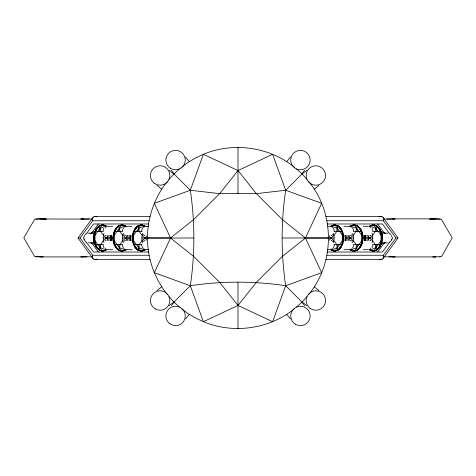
<?xml version="1.0" encoding="UTF-8"?>
<svg xmlns="http://www.w3.org/2000/svg" width="476" height="476" viewBox="0 0 476 476"><rect width="100%" height="100%" fill="white"/><g stroke="black" fill="none" stroke-linecap="round" stroke-linejoin="round"><path stroke-width="0.71" d="M102.852 250.941C100.359 250.935 97.949 249.335 96.789 247.157L96.206 247.157C94.474 241.177 94.474 234.823 96.206 228.843C98.336 225.315 103.482 223.631 106.767 226.588L104.101 225.309L102.269 225.059L94.926 235.37L93.796 237.994C92.647 244.64 99.787 254.821 106.767 249.412L104.101 250.691L102.269 250.941L94.926 240.63L93.796 238.006L94.343 233.044L96.206 228.843L96.789 228.843C97.949 226.665 100.359 225.065 102.852 225.059M104.018 233.276C102.959 236.257 102.959 239.743 104.018 242.724M122.159 250.941C119.66 250.935 117.251 249.335 116.096 247.157L115.513 247.157C113.776 241.177 113.776 234.823 115.513 228.843C117.643 225.315 122.784 223.631 126.075 226.588L123.403 225.309L121.576 225.059L114.234 235.37L113.098 237.994C111.949 244.64 119.095 254.821 126.075 249.412L123.403 250.691L121.576 250.941L114.234 240.63L113.098 238.006L113.651 233.044L115.513 228.843L116.096 228.843C117.251 226.665 119.66 225.065 122.159 225.059M123.32 233.276C122.261 236.257 122.261 239.743 123.32 242.724M132.875 233.752L132.405 237.994L133.542 240.63L140.884 250.941L142.711 250.691L145.382 249.412C142.092 252.369 136.951 250.685 134.821 247.157C133.084 241.177 133.084 234.823 134.821 228.843C136.951 225.315 142.092 223.631 145.382 226.588L142.711 225.309L140.884 225.059L133.542 235.37L132.405 237.994L132.875 242.248M142.627 233.276C141.568 236.257 141.568 239.743 142.627 242.724M294.233 308.93C269.172 329.219 233.079 334.17 203.383 321.699L190.323 285.731C195.041 254.125 195.041 221.875 190.323 190.269L203.383 154.301C233.079 141.83 269.172 146.781 294.233 167.07M141.943 238L170.539 237.964L193.661 219.603L219.656 193.637L238 170.551L272.617 154.301L285.677 190.269C280.959 221.875 280.959 254.125 285.677 285.731L272.617 321.699L238 305.449L219.656 282.363L193.661 256.397L170.539 238.036L147.423 238C147.5 217.722 154.432 197.528 167.13 181.689M333.373 242.724C334.432 239.743 334.432 236.257 333.373 233.276M343.125 242.248L343.595 238.006L342.458 235.37L335.116 225.059L333.289 225.309L330.618 226.588C333.908 223.631 339.049 225.315 341.179 228.843C342.916 234.823 342.916 241.177 341.179 247.157C339.049 250.685 333.908 252.369 330.618 249.412L333.289 250.691L335.116 250.941L342.458 240.63L343.595 238.006L343.125 233.752M352.68 242.724C353.739 239.743 353.739 236.257 352.68 233.276M353.841 225.059C356.34 225.065 358.749 226.665 359.904 228.843L360.487 228.843C362.224 234.823 362.224 241.177 360.487 247.157C358.357 250.685 353.216 252.369 349.925 249.412L352.597 250.691L354.424 250.941L361.766 240.63L362.902 238.006C364.051 231.36 356.905 221.179 349.925 226.588L352.597 225.309L354.424 225.059L361.766 235.37L362.902 237.994L362.349 242.956L360.487 247.157L359.904 247.157C358.749 249.335 356.34 250.935 353.841 250.941M371.982 242.724C373.041 239.743 373.041 236.257 371.982 233.276M373.148 225.059C375.641 225.065 378.051 226.665 379.211 228.843L379.794 228.843C381.526 234.823 381.526 241.177 379.794 247.157C377.664 250.685 372.518 252.369 369.233 249.412L371.899 250.691L373.731 250.941L381.074 240.63L382.204 238.006C383.353 231.36 376.213 221.179 369.233 226.588L371.899 225.309L373.731 225.059L381.074 235.37L382.204 237.994L381.657 242.956L379.794 247.157L379.211 247.157C378.051 249.335 375.641 250.935 373.148 250.941M308.87 181.689C334.931 213.319 334.931 262.681 308.87 294.311M110.843 240.529L110.843 235.471M130.15 240.529L130.15 235.471L130.739 238L130.406 240.529M345.85 240.529L345.85 235.471L345.261 238L345.594 240.529M365.157 240.529L365.157 235.471M116.096 228.843L114.859 230.806L113.496 236.727L113.157 236.727L113.324 240.529L113.651 242.956L118.298 249.959L118.881 249.959M141.467 225.059C135.743 225.315 133.119 231.788 132.804 236.727L132.465 236.727L132.304 238L132.792 241.76L133.131 241.76C133.976 245.908 136.683 250.846 141.467 250.941M334.533 250.941C340.257 250.685 342.881 244.212 343.196 239.273L343.535 239.273L343.696 238L343.208 234.24L342.869 234.24C342.024 230.092 339.317 225.154 334.533 225.059M359.904 247.157L361.141 245.194L362.504 239.273L362.843 239.273L362.676 235.471L362.349 233.044L357.702 226.04L357.119 226.04M141.699 231.384L141.848 229.825L143.175 227.623M334.301 244.616L334.152 246.175L332.825 248.377M111.098 240.529L111.432 238L111.098 235.471M113.157 236.727L113.651 233.044L118.298 226.04L118.881 226.04M132.465 236.727L132.792 234.24L133.131 234.24M342.869 241.76L343.208 241.76L343.535 239.273M357.119 249.959L357.702 249.959L362.349 242.956L362.843 239.273M364.902 240.529L364.568 238L364.902 235.471M99.573 226.04L98.99 226.04L94.343 233.044L94.016 235.471L95.557 230.806L96.789 228.843M376.427 249.959L377.01 249.959L381.657 242.956L381.984 240.529L380.443 245.194L379.211 247.157M105.232 227.968L105.547 226.04L106.13 226.04M124.641 227.326L124.855 226.04L125.438 226.04M143.948 227.326L144.163 226.04L144.746 226.04M331.254 249.959L331.837 249.959L332.052 248.674M350.562 249.959L351.145 249.959L351.359 248.674M369.87 249.959L370.453 249.959L370.768 248.032M103.084 230.89L103.893 228.301M122.391 230.89L122.635 229.48L123.706 227.766M353.608 245.11L353.365 246.52L352.294 248.234M372.916 245.11L372.107 247.698M382.151 242.094L380.056 244.795M93.653 233.924L95.896 231.068M95.67 231.181L99.127 231.663L100.186 228.367L98.99 226.04M114.972 231.181L118.435 231.663L119.488 228.367L118.298 226.04M133.542 233.044L132.959 233.044L134.28 231.181L137.743 231.663L138.796 228.367L137.606 226.04L138.189 226.04M342.458 242.956L343.041 242.956L341.72 244.819L338.257 244.337L337.204 247.633L338.394 249.959L337.811 249.959M361.028 244.819L357.565 244.337L356.512 247.633L357.702 249.959M380.33 244.819L376.873 244.337L375.814 247.633L377.01 249.959M132.959 233.044L134.821 228.843L135.404 228.843M340.596 247.157L341.179 247.157L343.041 242.956M282.351 238L305.461 237.964L321.663 203.294L285.677 190.269L256.344 193.637L219.656 193.637L190.323 190.269L154.337 203.294L170.539 237.964M391.98 239.654L389.844 242.349M99.573 249.959L98.99 249.959L100.186 247.633L100.864 244.337L103.328 240.63L106.576 238.006L108.183 235.793M118.298 249.959L119.488 247.633L120.172 244.337L122.635 240.63L125.884 238.006L127.491 235.793M138.189 249.959L137.606 249.959L138.796 247.633L139.48 244.337L141.943 240.63L145.186 238.006L146.798 235.793M337.811 226.04L338.394 226.04L337.204 228.367L336.52 231.663L334.057 235.37L330.814 237.994L329.202 240.207M357.702 226.04L356.512 228.367L355.828 231.663L353.365 235.37L350.116 237.994L348.509 240.207M376.427 226.04L377.01 226.04L375.814 228.367L375.136 231.663L372.672 235.37L369.424 237.994L367.817 240.207M134.28 231.181L137.606 226.04M338.394 249.959L341.72 244.819M92.999 217.431L77.993 238L92.999 258.569M383.002 258.569L398.007 238L383.002 217.431M78.088 238L80.099 238L92.683 220.745L148.982 220.745M84.567 236.251L83.288 238L84.567 239.749M86.269 233.912L93.516 223.982L148.809 223.982M91.541 233.329L98.353 223.982M377.647 252.018L384.596 242.486M389.731 242.088L382.484 252.018L327.19 252.018M391.433 239.749L392.712 238L391.433 236.251M397.912 238L395.901 238L383.317 255.255L327.018 255.255M171.378 305.634L174.079 302.26M286.772 161.602L290.479 156.979M185.521 319.021L189.228 314.398M301.921 173.74L304.622 170.366M169.01 179.404L173.99 173.918L179.482 168.944M296.518 307.056L302.01 302.082L306.99 296.596M84.472 235.34L85.882 233.823M381.068 243.89L383.781 243.611L385.114 242.564M380.848 244.123L381.175 244.105M123.867 241.35C126.176 238.851 130.138 240.523 133.072 240.023M352.133 234.65C349.824 237.149 345.862 235.477 342.928 235.977M380.407 244.575L380.455 244.533A12.941 8.58 -90 0 0 380.8 243.456M179.482 307.056L173.99 302.082L190.323 285.731C221.887 280.959 254.113 280.959 285.677 285.731L321.663 272.706L305.461 238.036L282.339 219.603L256.344 193.637L238 170.551L203.383 154.301L195.344 158.097L187.722 162.661L181.767 167.07M285.677 190.269L302.01 173.918L296.518 168.944M143.014 241.493L144.93 240.297M332.986 234.507L331.07 235.703M157.032 290.568L161.656 286.855M302.189 174.008L306.812 170.301M169.188 305.699L173.811 301.992M314.344 189.145L318.968 185.432M90.571 233.585L92.392 232.157L94.968 231.937M105.547 226.04L100.186 228.367C100.186 233.835 105.458 236.274 108.183 240.207M124.855 226.04L119.488 228.367C119.494 233.835 124.766 236.274 127.491 240.207M144.163 226.04L138.796 228.367C138.796 233.835 144.073 236.274 146.798 240.207M331.837 249.959L337.204 247.633C337.204 242.165 331.927 239.725 329.202 235.793M351.145 249.959L356.512 247.633C356.506 242.165 351.234 239.725 348.509 235.793M370.453 249.959L375.814 247.633C375.814 242.165 370.542 239.725 367.817 235.793M105.19 240.683L106.303 240.249M369.697 235.751L370.81 235.317M96.789 247.157L95.557 245.194L94.016 240.529L94.343 242.956L95.67 244.819L97.39 244.337L103.423 244.658M114.972 244.819L116.697 244.337L122.731 244.658M133.542 242.956L132.959 242.956L134.28 244.819L136.005 244.337L142.038 244.658M342.458 233.044L343.041 233.044L341.72 231.181L339.995 231.663L333.962 231.342M361.028 231.181L359.303 231.663L353.269 231.342M379.211 228.843L380.443 230.806L381.984 235.471L381.657 233.044L380.33 231.181L378.61 231.663L372.577 231.342M96.961 259.134L94.807 259.569L150.035 259.569M379.039 216.866L381.193 216.431L325.965 216.431M103.423 231.342L99.127 231.663M122.731 231.342L118.435 231.663M142.038 231.342L137.743 231.663M333.962 244.658L338.257 244.337M353.269 244.658L357.565 244.337M372.577 244.658L376.873 244.337M386.845 219.109L395.134 218.96L383.953 218.96M94.926 238L93.689 238L93.849 239.273L94.189 239.273M112.996 238L114.234 238M132.405 237.994L133.542 238M343.595 238.006L342.458 238M363.004 238L361.766 238M381.074 238L382.311 238L382.151 236.727L381.812 236.727M43.262 256.796L34.677 256.528L23.8 237.893L34.677 219.252L40.317 218.865L46.208 219.109L45.595 219.109M430.001 219.109L440.086 218.96M35.914 256.82L42.667 256.808M35.914 218.96L89.155 219.109M94.748 232.597L95.129 232.591M380.967 243.075L381.347 243.063M87.043 256.85L80.866 256.826L92.046 256.826M440.086 256.82L432.738 256.796M83.699 218.865L80.866 218.96L92.046 218.96M388.957 256.85L395.134 256.826L383.953 256.826M103.328 238L111.432 238M130.156 238L125.884 238.006L130.739 238M327.964 238L334.057 238M345.844 238L350.116 237.994L345.261 238M328.577 238L305.461 238.036L282.339 256.397L256.344 282.363L238 305.449L203.383 321.699L195.344 317.903L187.722 313.339L181.767 308.93M364.568 238L372.672 238M150.035 216.431L94.807 216.431L96.961 216.866M392.301 218.865L435.998 218.865M430.405 219.109L429.792 219.109L435.683 218.865L441.323 219.252L452.2 237.893L442.002 255.832L441.323 256.528L439.693 256.82M327.018 220.745L383.317 220.745L395.901 238M327.19 223.982L382.484 223.982L389.731 233.912M101.555 225.124L101.894 225.124M103.227 225.124L103.566 225.124M120.862 225.124L121.196 225.124M122.534 225.124L122.873 225.124M140.164 225.124L140.503 225.124M141.836 225.124L142.175 225.124M333.825 225.124L334.164 225.124M335.497 225.124L335.836 225.124M353.127 225.124L353.466 225.124M354.804 225.124L355.138 225.124M372.434 225.124L372.773 225.124M374.106 225.124L374.445 225.124M99.9 225.618L100.24 225.618M104.875 225.618L105.214 225.618M119.208 225.618L119.547 225.618M124.182 225.618L124.522 225.618M138.516 225.618L138.855 225.618M143.49 225.618L143.829 225.618M332.171 225.618L332.51 225.618M337.145 225.618L337.484 225.618M351.478 225.618L351.818 225.618M356.453 225.618L356.792 225.618M370.786 225.618L371.125 225.618M375.76 225.618L376.099 225.618M331.254 226.04L337.204 228.367L338.257 231.663M350.562 226.04L356.512 228.367L357.565 231.663M369.87 226.04L375.814 228.367L376.873 231.663M107.612 226.296L112.717 226.296M126.913 226.296L132.019 226.296M145.811 226.296L148.732 226.296M327.268 226.296L330.189 226.296M343.981 226.296L349.087 226.296M363.283 226.296L368.388 226.296M98.348 226.588L98.687 226.588M117.655 226.588L117.994 226.588M136.963 226.588L137.302 226.588M338.698 226.588L339.037 226.588M358.006 226.588L358.345 226.588M377.313 226.588L377.652 226.588M96.949 227.992L97.288 227.992M116.257 227.992L116.596 227.992M135.565 227.992L135.898 227.992M340.102 227.992L340.435 227.992M359.404 227.992L359.743 227.992M378.712 227.992L379.051 227.992M340.596 228.843L341.179 228.843L343.041 233.044M95.759 229.783L96.098 229.783M115.067 229.783L115.406 229.783M134.375 229.783L134.708 229.783M341.292 229.783L341.625 229.783M359.904 228.843L360.933 229.783M379.902 229.783L380.241 229.783M360.594 229.783L361.397 230.806M94.825 231.895L95.164 231.895M114.133 231.895L114.472 231.895M133.435 231.895L133.774 231.895M342.226 231.895L342.565 231.895M361.141 230.806L361.867 231.895M380.836 231.895L381.175 231.895M94.343 233.044L94.926 233.044M113.651 233.044L114.234 233.044M361.528 231.895L361.766 233.044L362.349 233.044M381.074 233.044L381.657 233.044M87.893 233.157L94.456 233.157M381.544 233.157L388.107 233.157M94.183 234.24L94.516 234.24M113.484 234.24L113.823 234.24M361.766 233.044L362.516 234.24M381.484 234.24L381.817 234.24M342.869 234.24L343.375 235.471M362.177 234.24L362.676 235.471M107.201 235.977L112.306 235.977M133.072 235.977C130.138 235.477 126.176 237.149 123.867 234.65M363.694 235.977L368.799 235.977M94.189 236.727L93.849 236.727L93.796 238.006M110.926 236.727L111.265 236.727M130.234 236.727L130.573 236.727M343.535 236.727L343.196 236.727L343.119 235.471M345.427 236.727L345.766 236.727M362.843 236.727L362.504 236.727L362.42 235.471M364.735 236.727L365.074 236.727M122.635 238L125.878 238M193.649 238L170.539 238.036L154.337 272.706L158.145 280.739L162.715 288.361L167.13 294.311M350.122 238L353.365 238M110.926 239.273L111.265 239.273M113.157 239.273L113.496 239.273L114.859 245.194L116.096 247.157M130.234 239.273L130.573 239.273M132.465 239.273L132.804 239.273L133.131 241.76M345.427 239.273L345.766 239.273M364.735 239.273L365.074 239.273M381.812 239.273L382.151 239.273L382.204 237.994M107.201 240.023L112.306 240.023M342.928 240.023C345.862 240.523 349.824 238.851 352.133 241.35M363.694 240.023L368.799 240.023M94.183 241.76L94.516 241.76M113.484 241.76L113.823 241.76M362.177 241.76L362.516 241.76M381.484 241.76L381.817 241.76M88.304 242.843L94.867 242.843M381.133 242.843L387.696 242.843M94.343 242.956L94.926 242.956M113.651 242.956L114.234 242.956M361.766 242.956L362.349 242.956M381.074 242.956L381.657 242.956M94.825 244.105L95.944 244.795M114.133 244.105L114.472 244.105M132.959 242.956L133.774 244.105M342.226 244.105L342.565 244.105M361.528 244.105L361.867 244.105M133.435 244.105L134.167 245.194M95.759 246.217L96.098 246.217M115.067 246.217L115.406 246.217M133.911 245.194L134.708 246.217M341.292 246.217L341.625 246.217M360.594 246.217L360.933 246.217M379.902 246.217L380.241 246.217M135.404 247.157L134.821 247.157L134.375 246.217M96.949 248.008L97.288 248.008M116.257 248.008L116.596 248.008M135.565 248.008L135.898 248.008M340.102 248.008L340.435 248.008M359.404 248.008L359.743 248.008M378.712 248.008L379.051 248.008M98.348 249.412L98.687 249.412M117.655 249.412L117.994 249.412M136.963 249.412L137.302 249.412M338.698 249.412L339.037 249.412M358.006 249.412L358.345 249.412M377.313 249.412L377.652 249.412M107.612 249.704L112.717 249.704M126.913 249.704L132.019 249.704M145.811 249.704L148.732 249.704M327.268 249.704L330.189 249.704M343.981 249.704L349.087 249.704M363.283 249.704L368.388 249.704M99.127 244.337L100.186 247.633L106.13 249.959M118.435 244.337L119.488 247.633L125.438 249.959M137.743 244.337L138.796 247.633L144.746 249.959M99.9 250.382L100.24 250.382M104.875 250.382L105.214 250.382M119.208 250.382L119.547 250.382M124.182 250.382L124.522 250.382M138.516 250.382L138.855 250.382M143.49 250.382L143.829 250.382M332.171 250.382L332.51 250.382M337.145 250.382L337.484 250.382M351.478 250.382L351.818 250.382M356.453 250.382L356.792 250.382M370.786 250.382L371.125 250.382M375.76 250.382L376.099 250.382M101.555 250.876L101.894 250.876M103.227 250.876L103.566 250.876M120.862 250.876L121.196 250.876M122.534 250.876L122.873 250.876M140.164 250.876L140.503 250.876M141.836 250.876L142.175 250.876M333.825 250.876L334.164 250.876M335.497 250.876L335.836 250.876M353.127 250.876L353.466 250.876M354.804 250.876L355.138 250.876M372.434 250.876L372.773 250.876M374.106 250.876L374.445 250.876M148.809 252.018L93.516 252.018L86.269 242.088M148.982 255.255L92.683 255.255L80.099 238M40.002 256.921L83.699 256.921M392.301 256.921L435.998 256.921L433.333 256.808M325.965 259.569L381.193 259.569L379.039 259.134M305.461 237.964L330.814 238.006M365.151 238L369.424 238.006M145.186 237.994L148.036 238M106.576 237.994L110.849 238M380.871 232.591L382.347 233.924M93.849 242.094L95.033 243.075M40.002 218.865L45.999 219.109M380.104 231.068C381.46 232.818 384.215 231.33 385.429 233.585M95.152 244.123L92.219 243.611L90.886 242.564M331.07 240.297L332.986 241.493M144.93 235.703L143.014 234.507M190.323 285.731L154.337 272.706C149.869 261.699 147.512 249.882 147.423 238M369.697 240.249L370.81 240.683M105.19 235.317L106.303 235.751M169.188 170.301L173.811 174.008M314.344 286.855L318.968 290.568M157.032 185.432L161.656 189.145M302.189 301.992L306.812 305.699M86.156 242.349L84.02 239.654M380.318 231.199L380.366 231.247A12.941 8.58 -90 0 1 380.788 232.502M173.99 173.918L190.323 190.269M285.677 285.731L302.01 302.082M390.118 233.823L391.528 235.34M380.99 231.889L381.252 232.597M352.294 227.766L353.365 229.48L353.608 230.89M123.706 248.234L122.635 246.52L122.391 245.11M94.891 243.843L94.653 243.063M332.825 227.623L334.152 229.825L334.301 231.384M143.175 248.377L141.848 246.175L141.699 244.616M302.01 173.918L306.99 179.404M169.01 296.596L173.99 302.082M185.521 156.979L189.228 161.602M301.921 302.26L304.622 305.634M171.378 170.366L174.079 173.74M286.772 314.398L290.479 319.021M377.647 223.982L384.459 233.329M91.404 242.486L98.353 252.018M377.01 226.04L380.33 231.181M338.394 226.04L341.72 231.181M134.28 244.819L137.606 249.959M95.67 244.819L98.99 249.959M372.107 228.301L372.916 230.89M103.893 247.698L103.084 245.11M370.453 226.04L370.768 227.968M351.145 226.04L351.359 227.326M331.837 226.04L332.052 227.326M143.948 248.674L144.163 249.959M124.641 248.674L124.855 249.959M105.232 248.032L105.547 249.959M238 147.423L238 193.649M238 282.351L238 328.577M380.657 232.466A18.052 8.348 28.4 0 1 380.497 232.342M369.078 226.505A12.941 8.58 -90 0 1 379.086 228.849M379.086 247.151A12.941 8.58 -90 0 1 369.078 249.495M364.58 240.356A12.941 8.58 -90 0 1 364.58 235.644M369.513 226.505A12.941 8.58 -90 0 1 382.002 236.84M382.002 239.16A12.941 8.58 -90 0 1 369.513 249.495M365.015 240.356A12.941 8.58 -90 0 1 365.015 235.644M95.503 232.342A18.052 8.348 -28.4 0 1 95.343 232.466M95.593 244.575A12.941 8.58 90 0 1 95.2 243.456M95.212 232.502A12.941 8.58 90 0 1 95.682 231.199M106.487 249.495A12.941 8.58 90 0 1 93.998 239.16M93.998 236.84A12.941 8.58 90 0 1 106.487 226.505M110.985 235.644A12.941 8.58 90 0 1 110.985 240.356M381.222 216.33A4.486 3.136 -59.8 0 1 383.234 220.739M383.234 255.261A4.486 3.136 59.8 0 1 381.222 259.67M363.42 238.208A1.142 0.762 -90 0 1 363.42 237.792M349.771 226.505A12.941 8.58 -90 0 1 359.779 228.849M360.897 230.919A12.941 8.58 -90 0 1 361.338 232.056M361.338 243.944A12.941 8.58 -90 0 1 360.897 245.08M359.779 247.151A12.941 8.58 -90 0 1 349.771 249.495M345.278 240.356A12.941 8.58 -90 0 1 345.278 235.644M350.205 226.505A12.941 8.58 -90 0 1 362.73 238A12.941 8.58 -90 0 1 350.205 249.495M345.713 240.356A12.941 8.58 -90 0 1 345.713 235.644M330.469 226.505A12.941 8.58 -90 0 1 340.477 228.849M341.589 230.919A12.941 8.58 -90 0 1 342.03 232.056M342.03 243.944A12.941 8.58 -90 0 1 341.589 245.08M340.477 247.151A12.941 8.58 -90 0 1 330.469 249.495M330.903 226.505A12.941 8.58 -90 0 1 343.386 236.84M343.386 239.16A12.941 8.58 -90 0 1 330.903 249.495M92.766 220.739A4.486 3.136 59.8 0 1 94.778 216.33M94.778 259.67A4.486 3.136 -59.8 0 1 92.766 255.261M112.58 237.792A1.142 0.762 -90 0 1 112.58 238.208M96.914 228.849A12.941 8.58 -90 0 1 106.921 226.505M111.42 235.644A12.941 8.58 -90 0 1 111.42 240.356M106.921 249.495A12.941 8.58 -90 0 1 96.914 247.151M116.221 228.849A12.941 8.58 -90 0 1 126.229 226.505M130.721 235.644A12.941 8.58 -90 0 1 130.721 240.356M126.229 249.495A12.941 8.58 -90 0 1 116.221 247.151M115.103 245.08A12.941 8.58 -90 0 1 114.662 243.944M114.662 232.056A12.941 8.58 -90 0 1 115.103 230.919M125.795 249.495A12.941 8.58 -90 0 1 113.27 238A12.941 8.58 -90 0 1 125.795 226.505M130.287 235.644A12.941 8.58 -90 0 1 130.287 240.356M135.523 228.849A12.941 8.58 -90 0 1 145.531 226.505M145.531 249.495A12.941 8.58 -90 0 1 135.523 247.151M134.41 245.08A12.941 8.58 -90 0 1 133.97 243.944M133.97 232.056A12.941 8.58 -90 0 1 134.41 230.919M132.614 236.84A12.941 8.58 -90 0 1 145.097 226.505M145.097 249.495A12.941 8.58 -90 0 1 132.614 239.16M294.787 167.974A9.704 9.704 0 0 0 310.084 161.013A9.704 9.704 0 0 0 296.405 151.249A9.704 9.704 0 0 0 294.787 167.974M310.953 183.867A9.704 9.704 0 0 0 325.554 175.537A9.704 9.704 0 0 0 311.042 167.058A9.704 9.704 0 0 0 310.953 183.867M154.498 183.379A9.704 9.704 0 0 0 169.807 176.429A9.704 9.704 0 0 0 156.14 166.648A9.704 9.704 0 0 0 154.498 183.379M170.664 168.45A9.704 9.704 0 0 0 185.277 160.144A9.704 9.704 0 0 0 170.777 151.642A9.704 9.704 0 0 0 170.664 168.45M169.932 323.817A9.704 9.704 0 0 0 185.229 316.855A9.704 9.704 0 0 0 171.55 307.091A9.704 9.704 0 0 0 169.932 323.817M155.253 308.894A9.704 9.704 0 0 0 169.855 300.564A9.704 9.704 0 0 0 155.343 292.085A9.704 9.704 0 0 0 155.253 308.894M310.203 308.406A9.704 9.704 0 0 0 325.513 301.457A9.704 9.704 0 0 0 311.839 291.675A9.704 9.704 0 0 0 310.203 308.406M295.519 324.293A9.704 9.704 0 0 0 310.132 315.987A9.704 9.704 0 0 0 295.632 307.484A9.704 9.704 0 0 0 295.519 324.293"/></g></svg>
